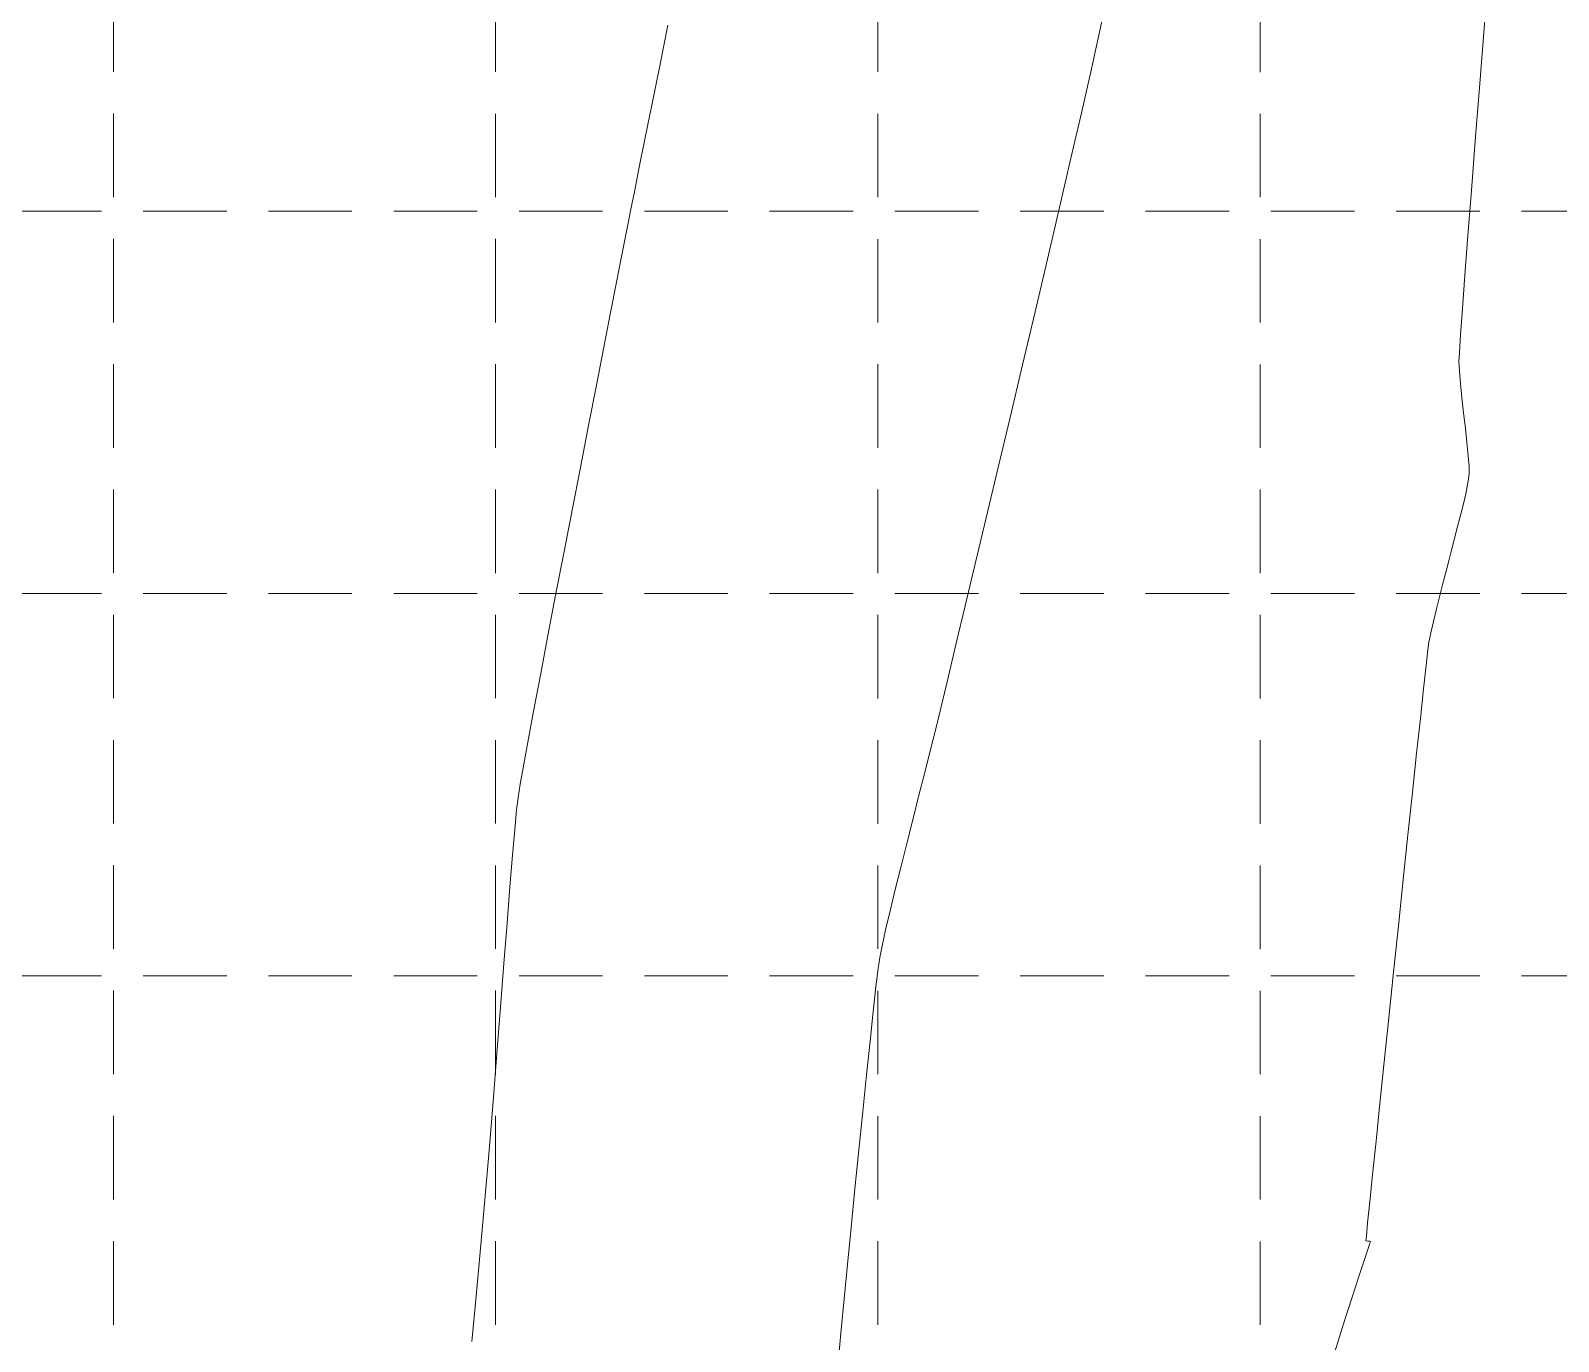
# Model space of a CAD drawing. Extents: x 2140663 to 2528301, y 336313 to 7007653.
# Drawn here: x 2527634.9 to 2527744.6, y 7006966.8 to 7007060.9 of the extents above; entities that cross this region are included whole.
import ezdxf

# ---------------------------------------------------------------- set-up
doc = ezdxf.new("R2010")
doc.units = 0
doc.header["$MEASUREMENT"] = 0
doc.linetypes.add('HIDDEN', pattern=[0.375, 0.25, -0.125])
doc.layers.add('1 EXISTING CONTOURS', color=43, linetype='Continuous')
doc.layers.add('GRID', color=254, linetype='HIDDEN')

msp = doc.modelspace()

# ---------------------------------------------------------------- linework, layer by layer
at = {"layer": '1 EXISTING CONTOURS', "color": 43, "lineweight": 0}
for points, elevation in [([(2527739.248012898, 7007060.811641411), (2527739.577006082, 7007064.904949856)], 604), ([(2527711.054840412, 7007058.195412255), (2527711.664663288, 7007060.939819197)], 605), ([(2527709.591688253, 7007051.773890574), (2527710.358785349, 7007055.119687841)], 605), ([(2527678.584625738, 7007051.119319702), (2527679.015736069, 7007053.256976334)], 606), ([(2527738.351846411, 7007049.458262714), (2527738.629960465, 7007053.018621993)], 604), ([(2527738.101637264, 7007046.214904848), (2527738.351846411, 7007049.458262714)], 604), ([(2527707.905128589, 7007044.517055964), (2527708.768739282, 7007048.219265076)], 605), ([(2527677.313766117, 7007044.708698705), (2527677.593649772, 7007046.139330769)], 606), ([(2527737.884805619, 7007043.358224239), (2527738.101637264, 7007046.214904848)], 604), ([(2527676.953152737, 7007042.867347162), (2527677.313766117, 7007044.708698705)], 606), ([(2527707.016046332, 7007040.728507859), (2527707.905128589, 7007044.517055964)], 605), ([(2527676.523599291, 7007040.673911933), (2527676.953152737, 7007042.867347162)], 606), ([(2527675.504830841, 7007035.465333579), (2527676.036895438, 7007038.187028809)], 606), ([(2527737.46070603, 7007037.191791291), (2527737.489301684, 7007037.805004415)], 604), ([(2527705.222227747, 7007033.137373143), (2527706.116682666, 7007036.914865377)], 605), ([(2527737.489880851, 7007036.480331756), (2527737.46070603, 7007037.191791291)], 604), ([(2527737.564141948, 7007035.585511844), (2527737.489880851, 7007036.480331756)], 604), ([(2527738.034897187, 7007031.337736116), (2527737.918866941, 7007032.383443688)], 604), ([(2527738.126725732, 7007030.399945094), (2527738.034897187, 7007031.337736116)], 604), ([(2527673.754369173, 7007026.477733183), (2527674.351778047, 7007029.552049975)], 606), ([(2527738.182347335, 7007029.08113424), (2527738.18049498, 7007029.628326007)], 604), ([(2527736.900842682, 7007023.527213871), (2527737.059476831, 7007024.157049814)], 604), ([(2527737.059476831, 7007024.157049814), (2527737.267840417, 7007024.948548798)], 604), ([(2527672.576734769, 7007020.386928576), (2527673.158758193, 7007023.403147453)], 606), ([(2527736.334847532, 7007021.311365882), (2527736.564027011, 7007022.196021532)], 604), ([(2527701.355239809, 7007016.935727329), (2527701.997298656, 7007019.613799044)], 605), ([(2527735.306124121, 7007017.014550448), (2527735.435838072, 7007017.663963694)], 604), ([(2527700.809230643, 7007014.661273575), (2527701.355239809, 7007016.935727329)], 605), ([(2527700.374461316, 7007012.851682403), (2527700.809230643, 7007014.661273575)], 605), ([(2527734.915365614, 7007013.646116223), (2527735.100725177, 7007015.315901983)], 604), ([(2527699.411444449, 7007008.907872415), (2527699.69515659, 7007010.036952271)], 605), ([(2527669.873353793, 7007005.833074826), (2527670.030153847, 7007006.798923565)], 606), ([(2527698.672021034, 7007006.002519597), (2527699.064866041, 7007007.543502823)], 605), ([(2527669.635801445, 7007003.548514585), (2527669.768714729, 7007004.947643398)], 606), ([(2527696.969968368, 7006999.245972477), (2527697.381883095, 7007000.906649179)], 605), ([(2527733.108277919, 7006996.635220214), (2527733.455497658, 7006999.946083221)], 604), ([(2527696.02101329, 7006995.199248149), (2527696.272933797, 7006996.333595856)], 605), ([(2527695.583326828, 7006992.239963065), (2527695.742587067, 7006993.56164996)], 605), ([(2527694.632918999, 7006983.288479932), (2527694.902638889, 7006985.916893397)], 605), ([(2527667.793159557, 7006980.481773614), (2527668.08070571, 7006984.004662885)], 606), ([(2527731.499553252, 7006981.150200857), (2527731.779854085, 7006983.866839383)], 604), ([(2527731.254651006, 7006978.766420555), (2527731.499553252, 7006981.150200857)], 604), ([(2527693.799497277, 7006974.955242354), (2527694.073904644, 7006977.728070585)], 605), ([(2527730.900395352, 7006975.282785732), (2527731.052485616, 7006976.786836254)], 604), ([(2527730.775793271, 7006973.986637129), (2527730.80571848, 7006974.325606765)], 604), ([(2527730.894858626, 7006973.968240895), (2527730.775793271, 7006973.986637129)], 604), ([(2527731.022223911, 7006973.967917416), (2527730.894858626, 7006973.968240895)], 604), ([(2527730.954761212, 7006973.510473883), (2527731.062141245, 7006973.834373078)], 604), ([(2527731.082794172, 7006973.95998338), (2527731.022223911, 7006973.967917416)], 604), ([(2527731.09728398, 7006973.950873963), (2527731.082794172, 7006973.95998338)], 604), ([(2527666.876168322, 7006970.030295948), (2527667.18890306, 7006973.439428517)], 606), ([(2527730.287057067, 7006971.509017803), (2527730.714404341, 7006972.793085474)], 604), ([(2527730.714404341, 7006972.793085474), (2527730.954761212, 7006973.510473883)], 604), ([(2527729.163926624, 7006968.027367503), (2527729.756672561, 7006969.88732302)], 604), ([(2527692.909549351, 7006965.770061639), (2527693.085997004, 7006967.621269337)], 605), ([(2527728.54949506, 7006966.028517633), (2527729.163926624, 7006968.027367503)], 604)]:
    msp.add_lwpolyline(points, dxfattribs=dict(at, elevation=elevation))
at = {"layer": '1 EXISTING CONTOURS', "color": 43, "lineweight": 0, "extrusion": (0.9774233039695336, -0.2112905224028774, 0), "elevation": 990118.7202743257}
msp.add_lwpolyline([(7382946.173024499, 605), (7382948.579192677, 605)], dxfattribs=at)
at = {"layer": '1 EXISTING CONTOURS', "color": 43, "lineweight": 0, "extrusion": (0.9802688293334207, -0.1976689713568753, 0), "elevation": 1092727.941054696}
msp.add_lwpolyline([(7368444.866739284, 606.0000000000003), (7368447.841591027, 606.0000000000003)], dxfattribs=at)
at = {"layer": '1 EXISTING CONTOURS', "color": 43, "lineweight": 0, "extrusion": (0.9968414837845854, -0.07941697681318784, 0), "elevation": 1963275.756602986}
msp.add_lwpolyline([(7185670.307732472, 604.0000000000007), (7185674.30569467, 604.0000000000007)], dxfattribs=at)
at = {"layer": '1 EXISTING CONTOURS', "color": 43, "lineweight": 0, "extrusion": (0.9802366562997205, -0.1978284550977027, 0), "elevation": 1091529.106030752}
msp.add_lwpolyline([(7368619.788681758, 606), (7368622.552283831, 606)], dxfattribs=at)
at = {"layer": '1 EXISTING CONTOURS', "color": 43, "lineweight": 0, "extrusion": (0.9753361984210316, -0.2207244890120036, 0), "elevation": 918738.7512751224}
msp.add_lwpolyline([(7392162.079876208, 605), (7392165.233377965, 605)], dxfattribs=at)
at = {"layer": '1 EXISTING CONTOURS', "color": 43, "lineweight": 0, "extrusion": (0.9968993879336098, -0.07868678629601271, 0), "elevation": 1968538.609622589}
msp.add_lwpolyline([(7184226.494870493, 604.0000000000007), (7184230.314398215, 604.0000000000007)], dxfattribs=at)
at = {"layer": '1 EXISTING CONTOURS', "color": 43, "lineweight": 0, "extrusion": (0.9802317782778495, -0.1978526240772284, 0), "elevation": 1091347.422568912}
msp.add_lwpolyline([(7368644.200661837, 606), (7368646.699545102, 606)], dxfattribs=at)
at = {"layer": '1 EXISTING CONTOURS', "color": 43, "lineweight": 0, "extrusion": (0.9742317722027528, -0.225549227510723, 0), "elevation": 882139.8803956839}
msp.add_lwpolyline([(7396611.764725984, 605.0000000000003), (7396615.413370587, 605.0000000000003)], dxfattribs=at)
at = {"layer": '1 EXISTING CONTOURS', "color": 43, "lineweight": 0, "extrusion": (0.9803548383511611, -0.1972419603468511, 0), "elevation": 1095937.431209241}
msp.add_lwpolyline([(7367958.937518874, 606), (7367960.746557322, 606)], dxfattribs=at)
at = {"layer": '1 EXISTING CONTOURS', "color": 43, "lineweight": 0, "extrusion": (0.9805623632810783, -0.1962076749687093, 0), "elevation": 1103709.27613862}
msp.add_lwpolyline([(7366797.350397937, 606), (7366798.734311622, 606)], dxfattribs=at)
at = {"layer": '1 EXISTING CONTOURS', "color": 43, "lineweight": 0, "extrusion": (0.9810831521515125, -0.1935867985283399, 0), "elevation": 1123390.26967669}
msp.add_lwpolyline([(7363820.906075909, 606), (7363821.811400668, 606)], dxfattribs=at)
at = {"layer": '1 EXISTING CONTOURS', "color": 43, "lineweight": 0, "extrusion": (0.9815293286148506, -0.1913117274734631, 0), "elevation": 1140459.590048232}
msp.add_lwpolyline([(7361195.659647716, 606), (7361196.639014063, 606)], dxfattribs=at)
at = {"layer": '1 EXISTING CONTOURS', "color": 43, "lineweight": 0, "extrusion": (0.9972622574611416, -0.0739458575141822, 0), "elevation": 2002675.759508357}
msp.add_lwpolyline([(7174773.216096816, 604), (7174775.62301384, 604)], dxfattribs=at)
at = {"layer": '1 EXISTING CONTOURS', "color": 43, "lineweight": 0, "extrusion": (0.981382260308698, -0.1920647264632183, 0), "elevation": 1134811.549707563}
msp.add_lwpolyline([(7362060.380669648, 606), (7362062.914731272, 606)], dxfattribs=at)
at = {"layer": '1 EXISTING CONTOURS', "color": 43, "lineweight": 0, "extrusion": (0.9733011929762662, -0.2295316704748543, 0), "elevation": 851882.4907126231}
msp.add_lwpolyline([(7400145.995898888, 605), (7400149.914154109, 605)], dxfattribs=at)
at = {"layer": '1 EXISTING CONTOURS', "color": 43, "lineweight": 0, "extrusion": (0.9974669992262408, -0.0711307630677389, 0), "elevation": 2022918.775074737}
msp.add_lwpolyline([(7169090.150591902, 604.0000000000007), (7169092.029650114, 604.0000000000007)], dxfattribs=at)
at = {"layer": '1 EXISTING CONTOURS', "color": 43, "lineweight": 0, "extrusion": (0.9978558618187388, -0.06544982073300329, 0), "elevation": 2063708.302631751}
msp.add_lwpolyline([(7157453.713244054, 604), (7157454.994585187, 604)], dxfattribs=at)
at = {"layer": '1 EXISTING CONTOURS', "color": 43, "lineweight": 0, "extrusion": (0.9814780272575931, -0.1915747426216288, 0), "elevation": 1138486.952216809}
msp.add_lwpolyline([(7361487.177149802, 606), (7361490.129708556, 606)], dxfattribs=at)
at = {"layer": '1 EXISTING CONTOURS', "color": 43, "lineweight": 0, "extrusion": (0.9946937596450238, 0.1028801463998171, 0), "elevation": 3235209.627938497}
msp.add_lwpolyline([(6709799.534494263, 604.0000000000007), (6709800.559860006, 604.0000000000007)], dxfattribs=at)
at = {"layer": '1 EXISTING CONTOURS', "color": 43, "lineweight": 0, "extrusion": (0.9936703522338399, 0.1123353510319726, 0), "elevation": 3298875.668156077}
msp.add_lwpolyline([(6678727.112769409, 604), (6678728.206466643, 604)], dxfattribs=at)
at = {"layer": '1 EXISTING CONTOURS', "color": 43, "lineweight": 0, "extrusion": (0.9729167614933488, -0.2311557379891195, 0), "elevation": 839530.8628359411}
msp.add_lwpolyline([(7401549.77121184, 605.0000000000007), (7401553.553752667, 605.0000000000007)], dxfattribs=at)
at = {"layer": '1 EXISTING CONTOURS', "color": 43, "lineweight": 0, "extrusion": (0.9934104174991424, 0.1146112664801312, 0), "elevation": 3314166.037043794}
msp.add_lwpolyline([(6671151.721255613, 604), (6671152.823890251, 604)], dxfattribs=at)
at = {"layer": '1 EXISTING CONTOURS', "color": 43, "lineweight": 0, "extrusion": (0.9815490374437014, -0.1912105831102018, 0), "elevation": 1141218.120440982}
msp.add_lwpolyline([(7361061.198870405, 606), (7361064.27096558, 606)], dxfattribs=at)
at = {"layer": '1 EXISTING CONTOURS', "color": 43, "lineweight": 0, "extrusion": (0.997580899736851, 0.06951509534061728, 0), "elevation": 3008717.661064987}
msp.add_lwpolyline([(6814362.960495004, 604.0000000000003), (6814363.733985242, 604.0000000000003)], dxfattribs=at)
at = {"layer": '1 EXISTING CONTOURS', "color": 43, "lineweight": 0, "extrusion": (0.9727673237884599, -0.2317838082555335, 0), "elevation": 834752.2216415543}
msp.add_lwpolyline([(7402086.612713541, 605.0000000000007), (7402090.232754838, 605.0000000000007)], dxfattribs=at)
at = {"layer": '1 EXISTING CONTOURS', "color": 43, "lineweight": 0, "extrusion": (0.991629090155813, -0.129119121576762, 0), "elevation": 1601837.274094318}
msp.add_lwpolyline([(7274752.565145235, 604.0000000000007), (7274753.206101201, 604.0000000000007)], dxfattribs=at)
at = {"layer": '1 EXISTING CONTOURS', "color": 43, "lineweight": 0, "extrusion": (0.9738415881850436, -0.2272279937006703, 0), "elevation": 869423.4970030407}
msp.add_lwpolyline([(7398106.841726749, 604), (7398107.756453201, 604)], dxfattribs=at)
at = {"layer": '1 EXISTING CONTOURS', "color": 43, "lineweight": 0, "extrusion": (0.98088460680652, -0.1945903084175021, 0), "elevation": 1115919.565615356}
msp.add_lwpolyline([(7364958.867251797, 604), (7364959.67808663, 604)], dxfattribs=at)
at = {"layer": '1 EXISTING CONTOURS', "color": 43, "lineweight": 0, "extrusion": (0.9817482723667634, -0.1901849881165054, 0), "elevation": 1148908.094059022}
msp.add_lwpolyline([(7359858.610134328, 606), (7359861.741879825, 606)], dxfattribs=at)
at = {"layer": '1 EXISTING CONTOURS', "color": 43, "lineweight": 0, "extrusion": (0.9695264845534928, -0.2449865215666896, 0), "elevation": 734081.5667627228}
msp.add_lwpolyline([(7412758.745137867, 604), (7412759.696097287, 604)], dxfattribs=at)
at = {"layer": '1 EXISTING CONTOURS', "color": 43, "lineweight": 0, "extrusion": (0.9726400994143011, -0.2323171044312896, 0), "elevation": 830693.8160095925}
msp.add_lwpolyline([(7402539.768393357, 605.0000000000007), (7402543.162838831, 605.0000000000007)], dxfattribs=at)
at = {"layer": '1 EXISTING CONTOURS', "color": 43, "lineweight": 0, "extrusion": (0.9672812323006043, -0.2537065581316821, 0), "elevation": 667304.6369296995}
msp.add_lwpolyline([(7419067.249078333, 604.0000000000007), (7419068.168025606, 604.0000000000007)], dxfattribs=at)
at = {"layer": '1 EXISTING CONTOURS', "color": 43, "lineweight": 0, "extrusion": (0.9706214507987347, -0.2406117188529258, 0), "elevation": 767503.6830076019}
msp.add_lwpolyline([(7409369.871665859, 604), (7409370.462284922, 604)], dxfattribs=at)
at = {"layer": '1 EXISTING CONTOURS', "color": 43, "lineweight": 0, "extrusion": (0.972532403554296, -0.2327675321794349, 0), "elevation": 827265.435464957}
msp.add_lwpolyline([(7402920.582756316, 605.0000000000003), (7402923.688508933, 605.0000000000003)], dxfattribs=at)
at = {"layer": '1 EXISTING CONTOURS', "color": 43, "lineweight": 0, "extrusion": (0.96855120550926, -0.2488143129053455, 0), "elevation": 704794.883082594}
msp.add_lwpolyline([(7415596.831370894, 604), (7415597.613905475, 604)], dxfattribs=at)
at = {"layer": '1 EXISTING CONTOURS', "color": 43, "lineweight": 0, "extrusion": (0.968405796396185, -0.2493796573625661, 0), "elevation": 700465.9446669761}
msp.add_lwpolyline([(7416005.089918857, 604.0000000000007), (7416006.074485504, 604.0000000000007)], dxfattribs=at)
at = {"layer": '1 EXISTING CONTOURS', "color": 43, "lineweight": 0, "extrusion": (0.9820626490070866, -0.1885549082500485, 0), "elevation": 1161124.74036718}
msp.add_lwpolyline([(7357935.121455778, 606.0000000000003), (7357938.073626127, 606.0000000000003)], dxfattribs=at)
at = {"layer": '1 EXISTING CONTOURS', "color": 43, "lineweight": 0, "extrusion": (0.9695062826506655, -0.2450664560907674, 0), "elevation": 733470.3726074633}
msp.add_lwpolyline([(7412812.59032322, 604), (7412813.584992387, 604)], dxfattribs=at)
at = {"layer": '1 EXISTING CONTOURS', "color": 43, "lineweight": 0, "extrusion": (0.9714867345651635, -0.2370939150714662, 0), "elevation": 794340.1814403988}
msp.add_lwpolyline([(7406536.233369378, 604.0000000000007), (7406537.177581477, 604.0000000000007)], dxfattribs=at)
at = {"layer": '1 EXISTING CONTOURS', "color": 43, "lineweight": 0, "extrusion": (0.9748116501215828, -0.2230296993389834, 0), "elevation": 901292.908423342}
msp.add_lwpolyline([(7394282.525702985, 604.0000000000003), (7394283.359007148, 604.0000000000003)], dxfattribs=at)
at = {"layer": '1 EXISTING CONTOURS', "color": 43, "lineweight": 0, "extrusion": (0.9822919581635273, -0.1873566356638147, 0), "elevation": 1170100.675672652}
msp.add_lwpolyline([(7356510.281959926, 606.0000000000007), (7356513.054636392, 606.0000000000007)], dxfattribs=at)
at = {"layer": '1 EXISTING CONTOURS', "color": 43, "lineweight": 0, "extrusion": (0.991440158710663, -0.1305619075219707, 0), "elevation": 1591248.785623635}
msp.add_lwpolyline([(7277063.447448287, 604.0000000000003), (7277064.004272413, 604.0000000000003)], dxfattribs=at)
at = {"layer": '1 EXISTING CONTOURS', "color": 43, "lineweight": 0, "extrusion": (0.9933694159928421, -0.1149660966113054, 0), "elevation": 1705405.541027094}
msp.add_lwpolyline([(7251158.550008213, 604.0000000000007), (7251159.704252192, 604.0000000000007)], dxfattribs=at)
at = {"layer": '1 EXISTING CONTOURS', "color": 43, "lineweight": 0, "extrusion": (0.9826009838586467, -0.1857291213569363, 0), "elevation": 1182285.807892297}
msp.add_lwpolyline([(7354559.274655872, 606), (7354561.808037792, 606)], dxfattribs=at)
at = {"layer": '1 EXISTING CONTOURS', "color": 43, "lineweight": 0, "extrusion": (0.9941410118674056, -0.108090927108852, 0), "elevation": 1755530.345221063}
msp.add_lwpolyline([(7239182.71265897, 604.0000000000007), (7239184.846805986, 604.0000000000007)], dxfattribs=at)
at = {"layer": '1 EXISTING CONTOURS', "color": 43, "lineweight": 0, "extrusion": (0.9830377520836017, -0.1834033205217935, 0), "elevation": 1199686.729282037}
msp.add_lwpolyline([(7351738.621284481, 606.0000000000003), (7351740.855576644, 606.0000000000003)], dxfattribs=at)
at = {"layer": '1 EXISTING CONTOURS', "color": 43, "lineweight": 0, "extrusion": (0.9723351562463596, -0.2335901194985945, 0), "elevation": 821002.9691931452}
msp.add_lwpolyline([(7403609.448486313, 605.0000000000007), (7403610.768487921, 605.0000000000007)], dxfattribs=at)
at = {"layer": '1 EXISTING CONTOURS', "color": 43, "lineweight": 0, "extrusion": (0.9724989499915104, -0.232907261083483, 0), "elevation": 826201.7874677214}
msp.add_lwpolyline([(7403030.376074461, 605), (7403031.091892351, 605)], dxfattribs=at)
at = {"layer": '1 EXISTING CONTOURS', "color": 43, "lineweight": 0, "extrusion": (0.9942848334082282, -0.1067598709926729, 0), "elevation": 1765220.613463992}
msp.add_lwpolyline([(7236823.398595765, 604.0000000000007), (7236825.915140854, 604.0000000000007)], dxfattribs=at)
at = {"layer": '1 EXISTING CONTOURS', "color": 43, "lineweight": 0, "extrusion": (0.9836992392372841, -0.1798215969342626, 0), "elevation": 1226455.924202118}
msp.add_lwpolyline([(7347318.375536332, 606.0000000000003), (7347320.250954818, 606.0000000000003)], dxfattribs=at)
at = {"layer": '1 EXISTING CONTOURS', "color": 43, "lineweight": 0, "extrusion": (0.971370230831414, -0.2375707781999412, 0), "elevation": 790671.4090232027}
msp.add_lwpolyline([(7406908.54066647, 605.0000000000007), (7406909.400394292, 605.0000000000007)], dxfattribs=at)
at = {"layer": '1 EXISTING CONTOURS', "color": 43, "lineweight": 0, "extrusion": (0.9692185917208133, -0.2462017901289988, 0), "elevation": 724755.1272856875}
msp.add_lwpolyline([(7413646.018168337, 605), (7413647.425868938, 605)], dxfattribs=at)
at = {"layer": '1 EXISTING CONTOURS', "color": 43, "lineweight": 0, "extrusion": (0.9943802528904996, -0.1058674296534404, 0), "elevation": 1771715.153089172}
msp.add_lwpolyline([(7235233.321848783, 604), (7235236.14908149, 604)], dxfattribs=at)
at = {"layer": '1 EXISTING CONTOURS', "color": 43, "lineweight": 0, "extrusion": (0.9848142223226577, -0.1736114843868892, 0), "elevation": 1272788.543564105}
msp.add_lwpolyline([(7339432.497466747, 606.0000000000007), (7339433.95425535, 606.0000000000007)], dxfattribs=at)
at = {"layer": '1 EXISTING CONTOURS', "color": 43, "lineweight": 0, "extrusion": (0.9930892112030927, -0.1173619128679292, 0), "elevation": 1687846.072664341}
msp.add_lwpolyline([(7255233.175506148, 606.0000000000007), (7255234.067099189, 606.0000000000007)], dxfattribs=at)
at = {"layer": '1 EXISTING CONTOURS', "color": 43, "lineweight": 0, "extrusion": (0.9690634822564933, -0.2468116029625006, 0), "elevation": 720090.0937540913}
msp.add_lwpolyline([(7414097.286161117, 605), (7414098.998041486, 605)], dxfattribs=at)
at = {"layer": '1 EXISTING CONTOURS', "color": 43, "lineweight": 0, "extrusion": (0.9944492106894471, -0.1052177140938535, 0), "elevation": 1776442.021031574}
msp.add_lwpolyline([(7234071.135179941, 604.0000000000007), (7234074.201388181, 604.0000000000007)], dxfattribs=at)
at = {"layer": '1 EXISTING CONTOURS', "color": 43, "lineweight": 0, "extrusion": (0.996347958236348, -0.08538586603332342, 0), "elevation": 1920139.414438295}
msp.add_lwpolyline([(7197239.075342689, 606.0000000000007), (7197240.939816395, 606.0000000000007)], dxfattribs=at)
at = {"layer": '1 EXISTING CONTOURS', "color": 43, "lineweight": 0, "extrusion": (0.9693362756208966, -0.2457380409407738, 0), "elevation": 728302.0868131344}
msp.add_lwpolyline([(7413293.337072651, 605.0000000000007), (7413295.10960734, 605.0000000000007)], dxfattribs=at)
at = {"layer": '1 EXISTING CONTOURS', "color": 43, "lineweight": 0, "extrusion": (0.9698290383267824, -0.2437860463975507, 0), "elevation": 743225.2729167514}
msp.add_lwpolyline([(7411810.302069187, 605.0000000000007), (7411812.074306794, 605.0000000000007)], dxfattribs=at)
at = {"layer": '1 EXISTING CONTOURS', "color": 43, "lineweight": 0, "extrusion": (0.994502408230676, -0.1047137050408676, 0), "elevation": 1780108.083282135}
msp.add_lwpolyline([(7233166.656332895, 604), (7233169.889803772, 604)], dxfattribs=at)
at = {"layer": '1 EXISTING CONTOURS', "color": 43, "lineweight": 0, "extrusion": (0.9967229784359077, -0.0808906932709397, 0), "elevation": 1952585.024696517}
msp.add_lwpolyline([(7188502.263059044, 606.0000000000007), (7188504.531531578, 606.0000000000007)], dxfattribs=at)
at = {"layer": '1 EXISTING CONTOURS', "color": 43, "lineweight": 0, "extrusion": (0.9969036734262382, -0.07863247363063272, 0), "elevation": 1968865.105607012}
msp.add_lwpolyline([(7184057.742955981, 606), (7184060.36031137, 606)], dxfattribs=at)
at = {"layer": '1 EXISTING CONTOURS', "color": 43, "lineweight": 0, "extrusion": (0.9717199962874722, -0.2361360811377099, 0), "elevation": 801608.3477946895}
msp.add_lwpolyline([(7405720.149232415, 605), (7405721.738074692, 605)], dxfattribs=at)
at = {"layer": '1 EXISTING CONTOURS', "color": 43, "lineweight": 0, "extrusion": (0.9969783964384192, -0.07767932179852244, 0), "elevation": 1975732.71251212}
msp.add_lwpolyline([(7182169.16334498, 606.0000000000007), (7182172.074443236, 606.0000000000007)], dxfattribs=at)
at = {"layer": '1 EXISTING CONTOURS', "color": 43, "lineweight": 0, "extrusion": (0.9734394632142163, -0.2289445597895238, 0), "elevation": 856345.6120513417}
msp.add_lwpolyline([(7399589.060207982, 605.0000000000007), (7399590.466013748, 605.0000000000007)], dxfattribs=at)
at = {"layer": '1 EXISTING CONTOURS', "color": 43, "lineweight": 0, "extrusion": (0.9945830502790025, -0.1039449666781184, 0), "elevation": 1785698.473360623}
msp.add_lwpolyline([(7231781.867607239, 604), (7231785.22046315, 604)], dxfattribs=at)
at = {"layer": '1 EXISTING CONTOURS', "color": 43, "lineweight": 0, "extrusion": (0.9812301130435737, -0.1928405176732726, 0), "elevation": 1129018.870881513}
msp.add_lwpolyline([(7362916.04301641, 605.0000000000007), (7362916.900666912, 605.0000000000007)], dxfattribs=at)
at = {"layer": '1 EXISTING CONTOURS', "color": 43, "lineweight": 0, "extrusion": (0.9969833089191528, -0.07761624660222435, 0), "elevation": 1976187.097153554}
msp.add_lwpolyline([(7182041.002165043, 606.0000000000007), (7182044.151858008, 606.0000000000007)], dxfattribs=at)
at = {"layer": '1 EXISTING CONTOURS', "color": 43, "lineweight": 0, "extrusion": (0.9900683042943437, -0.1405871716470717, 0), "elevation": 1517498.031053601}
msp.add_lwpolyline([(7292763.82901882, 605.0000000000003), (7292764.633049901, 605.0000000000003)], dxfattribs=at)
at = {"layer": '1 EXISTING CONTOURS', "color": 43, "lineweight": 0, "extrusion": (0.9946167962002453, -0.1036215649194699, 0), "elevation": 1788049.847987487}
msp.add_lwpolyline([(7231197.546853495, 604.0000000000007), (7231200.851831406, 604.0000000000007)], dxfattribs=at)
at = {"layer": '1 EXISTING CONTOURS', "color": 43, "lineweight": 0, "extrusion": (0.9937830934149037, -0.1113335674570114, 0), "elevation": 1731867.692791042}
msp.add_lwpolyline([(7244846.011698901, 605), (7244847.790501827, 605)], dxfattribs=at)
at = {"layer": '1 EXISTING CONTOURS', "color": 43, "lineweight": 0, "extrusion": (0.9969338470722215, -0.07824899080359202, 0), "elevation": 1971628.441211485}
msp.add_lwpolyline([(7183290.457981083, 606.0000000000007), (7183293.791119923, 606.0000000000007)], dxfattribs=at)
at = {"layer": '1 EXISTING CONTOURS', "color": 43, "lineweight": 0, "extrusion": (0.994274014935156, -0.1068605784409065, 0), "elevation": 1764450.784270507}
msp.add_lwpolyline([(7236977.393910765, 605.0000000000003), (7236979.540419472, 605.0000000000003)], dxfattribs=at)
at = {"layer": '1 EXISTING CONTOURS', "color": 43, "lineweight": 0, "extrusion": (0.9946491750086891, -0.1033103027511503, 0), "elevation": 1790312.70385617}
msp.add_lwpolyline([(7230634.451981668, 604.0000000000007), (7230637.63736776, 604.0000000000007)], dxfattribs=at)
at = {"layer": '1 EXISTING CONTOURS', "color": 43, "lineweight": 0, "extrusion": (0.9945729511914004, -0.1040415530373734, 0), "elevation": 1784959.282124428}
msp.add_lwpolyline([(7231943.965596451, 605.0000000000007), (7231946.399915182, 605.0000000000007)], dxfattribs=at)
at = {"layer": '1 EXISTING CONTOURS', "color": 43, "lineweight": 0, "extrusion": (0.9968350993318554, -0.07949707378293912, 0), "elevation": 1962633.537893678}
msp.add_lwpolyline([(7185749.812215493, 606.0000000000007), (7185753.27365552, 606.0000000000007)], dxfattribs=at)
at = {"layer": '1 EXISTING CONTOURS', "color": 43, "lineweight": 0, "extrusion": (0.9946823634230554, -0.1029902708760634, 0), "elevation": 1792639.054414833}
msp.add_lwpolyline([(7230055.053844224, 604), (7230058.047924633, 604)], dxfattribs=at)
at = {"layer": '1 EXISTING CONTOURS', "color": 43, "lineweight": 0, "extrusion": (0.9949253284715208, -0.1006160562029563, 0), "elevation": 1809852.388565762}
msp.add_lwpolyline([(7225749.044941675, 605.0000000000007), (7225751.815135041, 605.0000000000007)], dxfattribs=at)
at = {"layer": '1 EXISTING CONTOURS', "color": 43, "lineweight": 0, "extrusion": (0.9964774227597847, -0.08386146868507421, 0), "elevation": 1931148.213871365}
msp.add_lwpolyline([(7194268.232641737, 606.0000000000003), (7194271.785288206, 606.0000000000003)], dxfattribs=at)
at = {"layer": '1 EXISTING CONTOURS', "color": 43, "lineweight": 0, "extrusion": (0.9950420708056484, -0.09945490096926858, 0), "elevation": 1818283.669622113}
msp.add_lwpolyline([(7223629.192429208, 605), (7223632.010675674, 605)], dxfattribs=at)
at = {"layer": '1 EXISTING CONTOURS', "color": 43, "lineweight": 0, "extrusion": (0.9948256639894075, -0.1015967433928604, 0), "elevation": 1802765.700103716}
msp.add_lwpolyline([(7227529.577628291, 604.0000000000007), (7227531.567508902, 604.0000000000007)], dxfattribs=at)
at = {"layer": '1 EXISTING CONTOURS', "color": 43, "lineweight": 0, "extrusion": (0.9961966142656826, -0.0871338380056282, 0), "elevation": 1907509.006994781}
msp.add_lwpolyline([(7200568.559978277, 606.0000000000007), (7200572.075562499, 606.0000000000007)], dxfattribs=at)
at = {"layer": '1 EXISTING CONTOURS', "color": 43, "lineweight": 0, "extrusion": (0.9952240913001094, -0.09761663841718492, 0), "elevation": 1831624.424085435}
msp.add_lwpolyline([(7220252.579676232, 605.0000000000003), (7220255.254248583, 605.0000000000003)], dxfattribs=at)
at = {"layer": '1 EXISTING CONTOURS', "color": 43, "lineweight": 0, "extrusion": (0.995143773069872, -0.0984320624606587, 0), "elevation": 1825744.636829278}
msp.add_lwpolyline([(7221756.624740249, 604), (7221757.586590177, 604)], dxfattribs=at)
at = {"layer": '1 EXISTING CONTOURS', "color": 43, "lineweight": 0, "extrusion": (0.9541844557456785, -0.2992190241500757, 0), "elevation": 315301.8148344634}
msp.add_lwpolyline([(7442290.736303225, 604.0000000000007), (7442290.843238941, 604.0000000000007)], dxfattribs=at)
at = {"layer": '1 EXISTING CONTOURS', "color": 43, "lineweight": 0, "extrusion": (0.977161202462419, -0.2124993750630798, 0), "elevation": 981023.1728796668}
msp.add_lwpolyline([(7384084.355156648, 604), (7384084.369959208, 604)], dxfattribs=at)
at = {"layer": '1 EXISTING CONTOURS', "color": 43, "lineweight": 0, "extrusion": (0.9953048165537971, -0.09679009321626063, 0), "elevation": 1837620.052109725}
msp.add_lwpolyline([(7218726.483485607, 605), (7218728.966328624, 605)], dxfattribs=at)
at = {"layer": '1 EXISTING CONTOURS', "color": 43, "lineweight": 0, "extrusion": (0.9504580907761319, -0.3108527266700268, 0), "elevation": 224365.5033558873}
msp.add_lwpolyline([(7445582.908377517, 604), (7445584.614601912, 604)], dxfattribs=at)
at = {"layer": '1 EXISTING CONTOURS', "color": 43, "lineweight": 0, "extrusion": (0.9953035065499615, -0.09680356320586135, 0), "elevation": 1837496.039031189}
msp.add_lwpolyline([(7218745.725377141, 606.0000000000003), (7218749.001654569, 606.0000000000003)], dxfattribs=at)
at = {"layer": '1 EXISTING CONTOURS', "color": 43, "lineweight": 0, "extrusion": (0.9953887824153168, -0.09592273891915944, 0), "elevation": 1843909.817440151}
msp.add_lwpolyline([(7217120.212914689, 605.0000000000007), (7217122.424099511, 605.0000000000007)], dxfattribs=at)
at = {"layer": 'GRID', "color": 253, "linetype": 'HIDDEN', "lineweight": 0, "ltscale": 24}
for p, q in [((2527640.809458301, 7006031.973076862), (2527640.809458301, 7007624.562990395)), ((2527668.266930372, 7006031.968759974), (2527668.266930372, 7007624.562990395)), ((2527695.724402441, 7006031.964443088), (2527695.724402441, 7007624.562990395)), ((2527723.181874511, 7006031.960126197), (2527723.181874511, 7007624.562990395)), ((2527228.947377252, 7007047.956076927), (2528272.331315909, 7007047.956076927)), ((2527228.947377252, 7007020.498604855), (2528272.331315909, 7007020.498604855)), ((2527228.947377252, 7006993.041132786), (2528272.331315909, 7006993.041132786))]:
    msp.add_line(p, q, dxfattribs=at)

doc.saveas('drawing.dxf')
